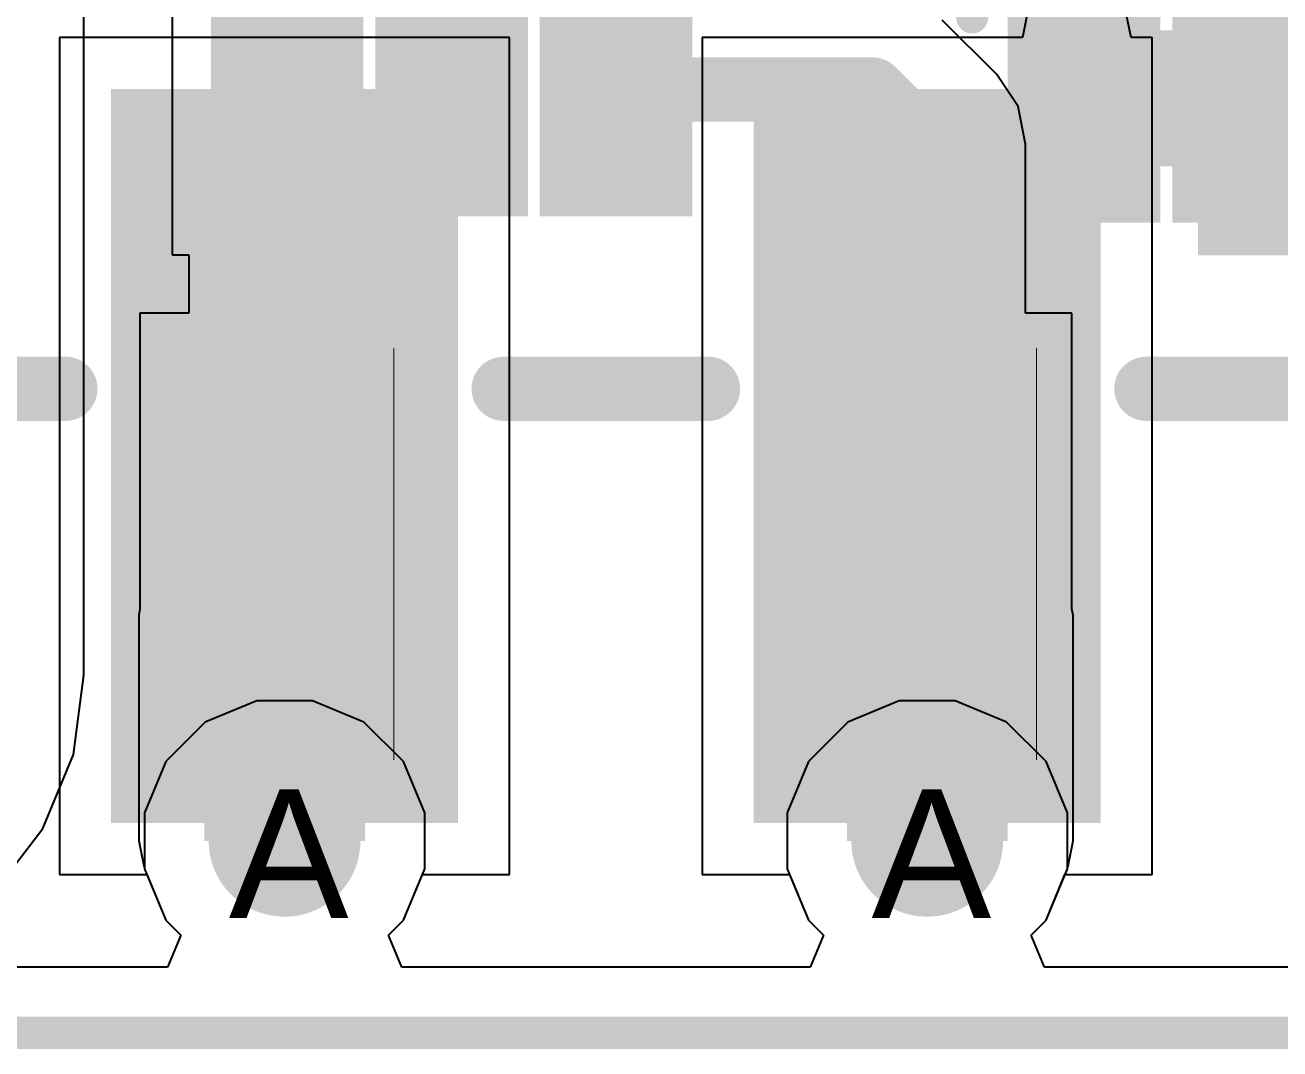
# Model space of a CAD drawing. Header units: inches. Extents: x 0 to 5271, y 0 to 5417.
# Drawn here: x 74.641 to 79.601, y -0.064 to 3.984 of the extents above; entities that cross this region are included whole.
import ezdxf

# ---------------------------------------------------------------- set-up
doc = ezdxf.new("R2010")
doc.units = ezdxf.units.IN
for name, color, linetype in [('Board_Outline', 216, 'Continuous'), ('Bottom Layer', 5, 'Continuous'), ('Bottom Overlay', 54, 'Continuous'), ('Bottom Paste', 16, 'Continuous'), ('Bottom Solder', 6, 'Continuous'), ('Drill Drawing', 1, 'Continuous'), ('L2_GND1', 16, 'Continuous'), ('L3_SIG1', 76, 'Continuous'), ('L4_PWR', 90, 'Continuous'), ('L5_GND2', 156, 'Continuous'), ('L6_SIG2', 130, 'Continuous'), ('L7_GND3', 216, 'Continuous'), ('Top Layer', 1, 'Continuous'), ('Top Overlay', 2, 'Continuous'), ('Top Paste', 8, 'Continuous'), ('Top Solder', 216, 'Continuous'), ('Via Holes', 16, 'Continuous')]:
    doc.layers.add(name, color=color, linetype=linetype)
doc.styles.add('Arial', font='', dxfattribs={"height": 0.2})
doc.styles.get('Arial').set_extended_font_data('Arial')

# ---------------------------------------------------------------- blocks, each defined once
blk = doc.blocks.new('R___0402_B_163')
at = {"layer": 'Bottom Layer'}
for points in [[(-0.2413, 0.3175), (-0.2413, -0.3175), (-0.6985, -0.3175), (-0.6985, 0.3175)], [(0.6985, 0.3175), (0.6985, -0.3175), (0.2413, -0.3175), (0.2413, 0.3175)]]:
    blk.add_hatch(color=5, dxfattribs=at).paths.add_polyline_path(points)
at = {"layer": 'Bottom Paste'}
for points in [[(-0.2413, 0.3175), (-0.2413, -0.3175), (-0.6985, -0.3175), (-0.6985, 0.3175)], [(0.6985, 0.3175), (0.6985, -0.3175), (0.2413, -0.3175), (0.2413, 0.3175)]]:
    blk.add_hatch(color=16, dxfattribs=at).paths.add_polyline_path(points)
at = {"layer": 'Bottom Solder'}
for points in [[(-0.1863, 0.3725), (-0.1863, -0.3725), (-0.7535, -0.3725), (-0.7535, 0.3725)], [(0.7535, 0.3725), (0.7535, -0.3725), (0.1863, -0.3725), (0.1863, 0.3725)]]:
    blk.add_hatch(color=6, dxfattribs=at).paths.add_polyline_path(points)
at = {"layer": 'Bottom Overlay'}
for points in [[(0.7874, 0.4064, 0.127, 0.127, 0), (-0.7874, 0.4064, 0.127, 0.127, 0)], [(-0.7874, -0.4064, 0.127, 0.127, 0), (-0.7874, 0.4064, 0.127, 0.127, 0)], [(0.7874, -0.4064, 0.127, 0.127, 0), (0.7874, 0.4064, 0.127, 0.127, 0)], [(0.8128, 0.4318, 0.00323, 0.00323, 0), (-0.8128, 0.4318, 0.00323, 0.00323, 0)], [(0.7874, -0.4064, 0.127, 0.127, 0), (-0.7874, -0.4064, 0.127, 0.127, 0)]]:
    blk.add_lwpolyline(points, format="xyseb", dxfattribs=at)
for points in [[(-0.8192, 0.4064, 0.0635, 0.0635, 1), (-0.7557, 0.4064, 0.0635, 0.0635, 1)], [(-0.8192, 0.4064, 0.0635, 0.0635, 1), (-0.7557, 0.4064, 0.0635, 0.0635, 1)], [(0.7556, 0.4064, 0.0635, 0.0635, 1), (0.8191, 0.4064, 0.0635, 0.0635, 1)], [(0.7556, 0.4064, 0.0635, 0.0635, 1), (0.8191, 0.4064, 0.0635, 0.0635, 1)], [(-0.8136, 0.4318, 0.00161, 0.00161, 1), (-0.812, 0.4318, 0.00161, 0.00161, 1)], [(0.812, 0.4318, 0.00161, 0.00161, 1), (0.8136, 0.4318, 0.00161, 0.00161, 1)], [(-0.8192, -0.4064, 0.0635, 0.0635, 1), (-0.7557, -0.4064, 0.0635, 0.0635, 1)], [(-0.8192, -0.4064, 0.0635, 0.0635, 1), (-0.7557, -0.4064, 0.0635, 0.0635, 1)], [(0.7556, -0.4064, 0.0635, 0.0635, 1), (0.8191, -0.4064, 0.0635, 0.0635, 1)], [(0.7556, -0.4064, 0.0635, 0.0635, 1), (0.8191, -0.4064, 0.0635, 0.0635, 1)]]:
    blk.add_lwpolyline(points, format="xyseb", close=True, dxfattribs=at)
blk = doc.blocks.new('R___0402_B_164')
at = {"layer": 'Bottom Layer'}
for points in [[(-0.2413, 0.3175), (-0.2413, -0.3175), (-0.6985, -0.3175), (-0.6985, 0.3175)], [(0.6985, 0.3175), (0.6985, -0.3175), (0.2413, -0.3175), (0.2413, 0.3175)]]:
    blk.add_hatch(color=5, dxfattribs=at).paths.add_polyline_path(points)
at = {"layer": 'Bottom Paste'}
for points in [[(-0.2413, 0.3175), (-0.2413, -0.3175), (-0.6985, -0.3175), (-0.6985, 0.3175)], [(0.6985, 0.3175), (0.6985, -0.3175), (0.2413, -0.3175), (0.2413, 0.3175)]]:
    blk.add_hatch(color=16, dxfattribs=at).paths.add_polyline_path(points)
at = {"layer": 'Bottom Solder'}
for points in [[(-0.1863, 0.3725), (-0.1863, -0.3725), (-0.7535, -0.3725), (-0.7535, 0.3725)], [(0.7535, 0.3725), (0.7535, -0.3725), (0.1863, -0.3725), (0.1863, 0.3725)]]:
    blk.add_hatch(color=6, dxfattribs=at).paths.add_polyline_path(points)
at = {"layer": 'Bottom Overlay'}
for points in [[(0.7874, 0.4064, 0.127, 0.127, 0), (-0.7874, 0.4064, 0.127, 0.127, 0)], [(-0.7874, -0.4064, 0.127, 0.127, 0), (-0.7874, 0.4064, 0.127, 0.127, 0)], [(0.7874, -0.4064, 0.127, 0.127, 0), (0.7874, 0.4064, 0.127, 0.127, 0)], [(0.8128, 0.4318, 0.00323, 0.00323, 0), (-0.8128, 0.4318, 0.00323, 0.00323, 0)], [(0.7874, -0.4064, 0.127, 0.127, 0), (-0.7874, -0.4064, 0.127, 0.127, 0)]]:
    blk.add_lwpolyline(points, format="xyseb", dxfattribs=at)
for points in [[(-0.8192, 0.4064, 0.0635, 0.0635, 1), (-0.7557, 0.4064, 0.0635, 0.0635, 1)], [(-0.8192, 0.4064, 0.0635, 0.0635, 1), (-0.7557, 0.4064, 0.0635, 0.0635, 1)], [(0.7556, 0.4064, 0.0635, 0.0635, 1), (0.8191, 0.4064, 0.0635, 0.0635, 1)], [(0.7556, 0.4064, 0.0635, 0.0635, 1), (0.8191, 0.4064, 0.0635, 0.0635, 1)], [(-0.8136, 0.4318, 0.00161, 0.00161, 1), (-0.812, 0.4318, 0.00161, 0.00161, 1)], [(0.812, 0.4318, 0.00161, 0.00161, 1), (0.8136, 0.4318, 0.00161, 0.00161, 1)], [(-0.8192, -0.4064, 0.0635, 0.0635, 1), (-0.7557, -0.4064, 0.0635, 0.0635, 1)], [(-0.8192, -0.4064, 0.0635, 0.0635, 1), (-0.7557, -0.4064, 0.0635, 0.0635, 1)], [(0.7556, -0.4064, 0.0635, 0.0635, 1), (0.8191, -0.4064, 0.0635, 0.0635, 1)], [(0.7556, -0.4064, 0.0635, 0.0635, 1), (0.8191, -0.4064, 0.0635, 0.0635, 1)]]:
    blk.add_lwpolyline(points, format="xyseb", close=True, dxfattribs=at)
blk = doc.blocks.new('PZ254_2_10_S_169')
at = {"layer": 'Top Layer'}
for points in [[(3.175, 4.2), (4.445, 4.2), (4.445, 1.4), (3.175, 1.4)], [(5.715, 4.2), (6.985, 4.2), (6.985, 1.4), (5.715, 1.4)]]:
    blk.add_hatch(color=1, dxfattribs=at).paths.add_polyline_path(points)
at = {"layer": 'Top Paste'}
for points in [[(3.175, 4.2), (4.445, 4.2), (4.445, 1.4), (3.175, 1.4)], [(5.715, 4.2), (6.985, 4.2), (6.985, 1.4), (5.715, 1.4)]]:
    blk.add_hatch(color=8, dxfattribs=at).paths.add_polyline_path(points)
at = {"layer": 'Top Solder'}
for points in [[(3.1242, 4.2508), (4.4958, 4.2508), (4.4958, 1.3492), (3.1242, 1.3492)], [(5.6642, 4.2508), (7.0358, 4.2508), (7.0358, 1.3492), (5.6642, 1.3492)]]:
    blk.add_hatch(color=216, dxfattribs=at).paths.add_polyline_path(points)
at = {"layer": 'Top Overlay'}
for points in [[(2.9439, 2.5341, 0.254, 0.254, 0), (2.1361, 2.5341, 0.254, 0.254, 0)], [(5.4839, 2.5341, 0.254, 0.254, 0), (4.6761, 2.5341, 0.254, 0.254, 0)], [(8.0239, 2.5341, 0.254, 0.254, 0), (7.2161, 2.5341, 0.254, 0.254, 0)]]:
    blk.add_lwpolyline(points, format="xyseb", dxfattribs=at)
for points in [[(2.8804, 2.5341, 0.127, 0.127, 1), (3.0074, 2.5341, 0.127, 0.127, 1)], [(4.6126, 2.5341, 0.127, 0.127, 1), (4.7396, 2.5341, 0.127, 0.127, 1)], [(5.4204, 2.5341, 0.127, 0.127, 1), (5.5474, 2.5341, 0.127, 0.127, 1)], [(7.1526, 2.5341, 0.127, 0.127, 1), (7.2796, 2.5341, 0.127, 0.127, 1)]]:
    blk.add_lwpolyline(points, format="xyseb", close=True, dxfattribs=at)
blk = doc.blocks.new('SOT_363_B_170')
at = {"layer": 'Bottom Layer'}
for points in [[(-1.37, 0.45), (-1.37, 0.85), (-0.57, 0.85), (-0.57, 0.45)], [(0.57, 0.45), (0.57, 0.85), (1.37, 0.85), (1.37, 0.45)], [(-1.37, -0.2), (-1.37, 0.2), (-0.57, 0.2), (-0.57, -0.2)], [(0.57, -0.2), (0.57, 0.2), (1.37, 0.2), (1.37, -0.2)], [(-1.37, -0.85), (-1.37, -0.45), (-0.57, -0.45), (-0.57, -0.85)], [(0.57, -0.85), (0.57, -0.45), (1.37, -0.45), (1.37, -0.85)]]:
    blk.add_hatch(color=5, dxfattribs=at).paths.add_polyline_path(points)
at = {"layer": 'Bottom Paste'}
for points in [[(-1.37, 0.45), (-1.37, 0.85), (-0.57, 0.85), (-0.57, 0.45)], [(0.57, 0.45), (0.57, 0.85), (1.37, 0.85), (1.37, 0.45)], [(-1.37, -0.2), (-1.37, 0.2), (-0.57, 0.2), (-0.57, -0.2)], [(0.57, -0.2), (0.57, 0.2), (1.37, 0.2), (1.37, -0.2)], [(-1.37, -0.85), (-1.37, -0.45), (-0.57, -0.45), (-0.57, -0.85)], [(0.57, -0.85), (0.57, -0.45), (1.37, -0.45), (1.37, -0.85)]]:
    blk.add_hatch(color=16, dxfattribs=at).paths.add_polyline_path(points)
at = {"layer": 'Bottom Solder'}
for points in [[(-1.4716, 0.3484), (-1.4716, 0.9516), (-0.4684, 0.9516), (-0.4684, 0.3484)], [(0.4684, 0.3484), (0.4684, 0.9516), (1.4716, 0.9516), (1.4716, 0.3484)], [(-1.4716, -0.3016), (-1.4716, 0.3016), (-0.4684, 0.3016), (-0.4684, -0.3016)], [(0.4684, -0.3016), (0.4684, 0.3016), (1.4716, 0.3016), (1.4716, -0.3016)], [(-1.4716, -0.9516), (-1.4716, -0.3484), (-0.4684, -0.3484), (-0.4684, -0.9516)], [(0.4684, -0.9516), (0.4684, -0.3484), (1.4716, -0.3484), (1.4716, -0.9516)]]:
    blk.add_hatch(color=6, dxfattribs=at).paths.add_polyline_path(points)
at = {"layer": 'Bottom Overlay'}
for points in [[(0.508, 1.0922, 0.127, 0.127, 0), (-0.6604, 1.0922, 0.127, 0.127, 0)], [(-1.651, -0.7874, 0.1, 0.1, 0), (-1.651, -0.5334, 0.1, 0.1, 0)], [(-1.524, -0.6604, 0.1, 0.1, 0), (-1.651, -0.5334, 0.1, 0.1, 0)], [(-1.651, -0.7874, 0.1, 0.1, 0), (-1.524, -0.6604, 0.1, 0.1, 0)], [(0.508, -1.0922, 0.127, 0.127, 0), (-0.6604, -1.0922, 0.127, 0.127, 0)]]:
    blk.add_lwpolyline(points, format="xyseb", dxfattribs=at)
for points in [[(-0.6922, 1.0922, 0.0635, 0.0635, 1), (-0.6287, 1.0922, 0.0635, 0.0635, 1)], [(0.4762, 1.0922, 0.0635, 0.0635, 1), (0.5397, 1.0922, 0.0635, 0.0635, 1)], [(-1.676, -0.5334, 0.05, 0.05, 1), (-1.626, -0.5334, 0.05, 0.05, 1)], [(-1.676, -0.5334, 0.05, 0.05, 1), (-1.626, -0.5334, 0.05, 0.05, 1)], [(-1.549, -0.6604, 0.05, 0.05, 1), (-1.499, -0.6604, 0.05, 0.05, 1)], [(-1.549, -0.6604, 0.05, 0.05, 1), (-1.499, -0.6604, 0.05, 0.05, 1)], [(-1.676, -0.7874, 0.05, 0.05, 1), (-1.626, -0.7874, 0.05, 0.05, 1)], [(-1.676, -0.7874, 0.05, 0.05, 1), (-1.626, -0.7874, 0.05, 0.05, 1)], [(-0.6922, -1.0922, 0.0635, 0.0635, 1), (-0.6287, -1.0922, 0.0635, 0.0635, 1)], [(0.4762, -1.0922, 0.0635, 0.0635, 1), (0.5397, -1.0922, 0.0635, 0.0635, 1)]]:
    blk.add_lwpolyline(points, format="xyseb", close=True, dxfattribs=at)
blk = doc.blocks.new('SOT_363_B_375')
at = {"layer": 'Bottom Layer'}
for points in [[(-1.37, 0.45), (-1.37, 0.85), (-0.57, 0.85), (-0.57, 0.45)], [(0.57, 0.45), (0.57, 0.85), (1.37, 0.85), (1.37, 0.45)], [(-1.37, -0.2), (-1.37, 0.2), (-0.57, 0.2), (-0.57, -0.2)], [(0.57, -0.2), (0.57, 0.2), (1.37, 0.2), (1.37, -0.2)], [(-1.37, -0.85), (-1.37, -0.45), (-0.57, -0.45), (-0.57, -0.85)], [(0.57, -0.85), (0.57, -0.45), (1.37, -0.45), (1.37, -0.85)]]:
    blk.add_hatch(color=5, dxfattribs=at).paths.add_polyline_path(points)
at = {"layer": 'Bottom Paste'}
for points in [[(-1.37, 0.45), (-1.37, 0.85), (-0.57, 0.85), (-0.57, 0.45)], [(0.57, 0.45), (0.57, 0.85), (1.37, 0.85), (1.37, 0.45)], [(-1.37, -0.2), (-1.37, 0.2), (-0.57, 0.2), (-0.57, -0.2)], [(0.57, -0.2), (0.57, 0.2), (1.37, 0.2), (1.37, -0.2)], [(-1.37, -0.85), (-1.37, -0.45), (-0.57, -0.45), (-0.57, -0.85)], [(0.57, -0.85), (0.57, -0.45), (1.37, -0.45), (1.37, -0.85)]]:
    blk.add_hatch(color=16, dxfattribs=at).paths.add_polyline_path(points)
at = {"layer": 'Bottom Solder'}
for points in [[(-1.4716, 0.3484), (-1.4716, 0.9516), (-0.4684, 0.9516), (-0.4684, 0.3484)], [(0.4684, 0.3484), (0.4684, 0.9516), (1.4716, 0.9516), (1.4716, 0.3484)], [(-1.4716, -0.3016), (-1.4716, 0.3016), (-0.4684, 0.3016), (-0.4684, -0.3016)], [(0.4684, -0.3016), (0.4684, 0.3016), (1.4716, 0.3016), (1.4716, -0.3016)], [(-1.4716, -0.9516), (-1.4716, -0.3484), (-0.4684, -0.3484), (-0.4684, -0.9516)], [(0.4684, -0.9516), (0.4684, -0.3484), (1.4716, -0.3484), (1.4716, -0.9516)]]:
    blk.add_hatch(color=6, dxfattribs=at).paths.add_polyline_path(points)
at = {"layer": 'Bottom Overlay'}
for points in [[(-0.6604, 1.0922, 0.127, 0.127, 0), (0.508, 1.0922, 0.127, 0.127, 0)], [(-1.651, -0.5334, 0.1, 0.1, 0), (-1.651, -0.7874, 0.1, 0.1, 0)], [(-1.651, -0.5334, 0.1, 0.1, 0), (-1.524, -0.6604, 0.1, 0.1, 0)], [(-1.524, -0.6604, 0.1, 0.1, 0), (-1.651, -0.7874, 0.1, 0.1, 0)], [(-0.6604, -1.0922, 0.127, 0.127, 0), (0.508, -1.0922, 0.127, 0.127, 0)]]:
    blk.add_lwpolyline(points, format="xyseb", dxfattribs=at)
for points in [[(-0.6922, 1.0922, 0.0635, 0.0635, 1), (-0.6287, 1.0922, 0.0635, 0.0635, 1)], [(0.4762, 1.0922, 0.0635, 0.0635, 1), (0.5397, 1.0922, 0.0635, 0.0635, 1)], [(-1.676, -0.5334, 0.05, 0.05, 1), (-1.626, -0.5334, 0.05, 0.05, 1)], [(-1.676, -0.5334, 0.05, 0.05, 1), (-1.626, -0.5334, 0.05, 0.05, 1)], [(-1.549, -0.6604, 0.05, 0.05, 1), (-1.499, -0.6604, 0.05, 0.05, 1)], [(-1.549, -0.6604, 0.05, 0.05, 1), (-1.499, -0.6604, 0.05, 0.05, 1)], [(-1.676, -0.7874, 0.05, 0.05, 1), (-1.626, -0.7874, 0.05, 0.05, 1)], [(-1.676, -0.7874, 0.05, 0.05, 1), (-1.626, -0.7874, 0.05, 0.05, 1)], [(-0.6922, -1.0922, 0.0635, 0.0635, 1), (-0.6287, -1.0922, 0.0635, 0.0635, 1)], [(0.4762, -1.0922, 0.0635, 0.0635, 1), (0.5397, -1.0922, 0.0635, 0.0635, 1)]]:
    blk.add_lwpolyline(points, format="xyseb", close=True, dxfattribs=at)

msp = doc.modelspace()

# ---------------------------------------------------------------- hatches: boundary and pattern name
at = {"layer": 'Bottom Layer'}
for points in [[(79.2766, 3.0734), (79.6766, 3.0734), (79.6766, 4.1044), (79.2766, 4.1044)], [(78.6266, 3.4247), (80.3266, 3.4247), (80.3266, 3.9635), (78.6266, 3.9635)], [(75.3491, 0.759), (75.9841, 0.759), (75.9841, 1.651), (75.3491, 1.651)], [(77.8891, 0.759), (78.5241, 0.759), (78.5241, 1.651), (77.8891, 1.651)]]:
    msp.add_hatch(color=5, dxfattribs=at).paths.add_polyline_path(points)
h = msp.add_hatch(color=5, dxfattribs=at)
edge = h.paths.add_edge_path()
edge.add_arc((75.6666, 0.759), 0.3, 0, 360)
h = msp.add_hatch(color=5, dxfattribs=at)
edge = h.paths.add_edge_path()
edge.add_arc((78.2066, 0.759), 0.3, 0, 360)
at = {"layer": 'L2_GND1'}
h = msp.add_hatch(color=16, dxfattribs=at)
edge = h.paths.add_edge_path()
edge.add_arc((75.6666, 0.759), 0.3, 0, 360)
h = msp.add_hatch(color=16, dxfattribs=at)
edge = h.paths.add_edge_path()
edge.add_arc((78.2066, 0.759), 0.3, 0, 360)
at = {"layer": 'L3_SIG1'}
h = msp.add_hatch(color=76, dxfattribs=at)
edge = h.paths.add_edge_path()
edge.add_arc((75.6666, 0.759), 0.3, 0, 360)
h = msp.add_hatch(color=76, dxfattribs=at)
edge = h.paths.add_edge_path()
edge.add_arc((78.2066, 0.759), 0.3, 0, 360)
at = {"layer": 'L4_PWR'}
h = msp.add_hatch(color=90, dxfattribs=at)
edge = h.paths.add_edge_path()
edge.add_arc((75.6666, 0.759), 0.3, 0, 360)
h = msp.add_hatch(color=90, dxfattribs=at)
edge = h.paths.add_edge_path()
edge.add_arc((78.2066, 0.759), 0.3, 0, 360)
at = {"layer": 'L5_GND2'}
h = msp.add_hatch(color=156, dxfattribs=at)
edge = h.paths.add_edge_path()
edge.add_arc((75.6666, 0.759), 0.3, 0, 360)
h = msp.add_hatch(color=156, dxfattribs=at)
edge = h.paths.add_edge_path()
edge.add_arc((78.2066, 0.759), 0.3, 0, 360)
at = {"layer": 'L6_SIG2'}
h = msp.add_hatch(color=130, dxfattribs=at)
edge = h.paths.add_edge_path()
edge.add_arc((75.6666, 0.759), 0.3, 0, 360)
h = msp.add_hatch(color=130, dxfattribs=at)
edge = h.paths.add_edge_path()
edge.add_arc((78.2066, 0.759), 0.3, 0, 360)
at = {"layer": 'L7_GND3'}
h = msp.add_hatch(color=216, dxfattribs=at)
edge = h.paths.add_edge_path()
edge.add_arc((75.6666, 0.759), 0.3, 0, 360)
h = msp.add_hatch(color=216, dxfattribs=at)
edge = h.paths.add_edge_path()
edge.add_arc((78.2066, 0.759), 0.3, 0, 360)
at = {"layer": 'Top Layer'}
h = msp.add_hatch(color=1, dxfattribs=at)
edge = h.paths.add_edge_path()
edge.add_arc((75.6666, 0.759), 0.3, 0, 360)
h = msp.add_hatch(color=1, dxfattribs=at)
edge = h.paths.add_edge_path()
edge.add_arc((78.2066, 0.759), 0.3, 0, 360)
at = {"layer": 'Via Holes'}
h = msp.add_hatch(color=7, dxfattribs=at)
edge = h.paths.add_edge_path()
edge.add_arc((75.6666, 0.759), 0.15, 0, 360)
h = msp.add_hatch(color=7, dxfattribs=at)
edge = h.paths.add_edge_path()
edge.add_arc((78.2066, 0.759), 0.15, 0, 360)

# ---------------------------------------------------------------- linework, layer by layer
at = {"layer": 'Board_Outline'}
msp.add_lwpolyline([(0, 0, 0.127, 0.127, 0), (150, 0, 0.127, 0.127, 0)], format="xyseb", dxfattribs=at)
at = {"layer": 'Bottom Layer'}
for p, q in [((74.8727, 1.4138), (74.8727, 10.7793)), ((75.223, 4.383), (75.223, 3.075)), ((78.4813, 3.7878), (78.2654, 4.0037)), ((78.5655, 3.6617), (78.4813, 3.7878)), ((78.5951, 3.5131), (78.5655, 3.6617)), ((78.5951, 2.8448), (78.5951, 3.5131)), ((75.223, 3.075), (75.2885, 3.075)), ((75.2885, 3.075), (75.2885, 2.8448)), ((75.2885, 2.8448), (75.0951, 2.8448)), ((75.0951, 2.8448), (75.0951, 1.676)), ((78.7781, 2.8448), (78.5951, 2.8448)), ((78.7781, 1.676), (78.7781, 2.8448)), ((75.0951, 1.676), (75.0901, 1.651)), ((75.0901, 1.651), (75.0901, 0.759)), ((78.7831, 1.651), (78.7781, 1.676)), ((78.7831, 0.759), (78.7831, 1.651)), ((74.8318, 1.1), (74.8732, 1.4138)), ((74.8732, 1.4138), (74.8727, 1.4138)), ((74.7107, 0.8076), (74.8318, 1.1)), ((74.5181, 0.5565), (74.7107, 0.8076)), ((75.0901, 0.759), (75.1098, 0.6599)), ((78.7634, 0.6599), (78.7831, 0.759)), ((75.1098, 0.6599), (75.1126, 0.6558)), ((75.1126, 0.6558), (75.1126, 0.6488)), ((75.1126, 0.6488), (75.1969, 0.4452)), ((78.6763, 0.4452), (78.7606, 0.6488)), ((78.7606, 0.6558), (78.7634, 0.6599)), ((78.7606, 0.6488), (78.7606, 0.6558)), ((75.1969, 0.4452), (75.2562, 0.386)), ((78.617, 0.386), (78.6763, 0.4452)), ((75.2562, 0.386), (75.2036, 0.259)), ((78.6696, 0.259), (78.617, 0.386)), ((75.2036, 0.259), (74.319, 0.259)), ((80.3105, 0.259), (78.6696, 0.259))]:
    msp.add_line(p, q, dxfattribs=at)
for points in [[(75.6625, 3.7435, 0.254, 0.254, 0), (75.6625, 4.7767, 0.254, 0.254, 0)], [(76.9915, 3.7435, 0.254, 0.254, 0), (76.9915, 4.7767, 0.254, 0.254, 0)], [(75.6718, 3.7342, 0.254, 0.254, 0), (75.677, 3.729, 0.254, 0.254, 0)], [(75.677, 2.3639, 0.254, 0.254, 0), (75.677, 3.729, 0.254, 0.254, 0)], [(76.977, 3.729, 0.254, 0.254, 0), (77.9907, 3.729, 0.254, 0.254, 0)], [(77.9907, 3.729, 0.254, 0.254, 0), (78.2066, 3.5131, 0.254, 0.254, 0)], [(78.2066, 2.3622, 0.254, 0.254, 0), (78.2066, 3.5131, 0.254, 0.254, 0)]]:
    msp.add_lwpolyline(points, format="xyseb", dxfattribs=at)
for points in [[(75.599, 3.7435, 0.127, 0.127, 1), (75.726, 3.7435, 0.127, 0.127, 1)], [(76.928, 3.7435, 0.127, 0.127, 1), (77.055, 3.7435, 0.127, 0.127, 1)], [(75.6083, 3.7342, 0.127, 0.127, 1), (75.7353, 3.7342, 0.127, 0.127, 1)], [(75.6135, 3.729, 0.127, 0.127, 1), (75.7405, 3.729, 0.127, 0.127, 1)], [(75.6135, 3.729, 0.127, 0.127, 1), (75.7405, 3.729, 0.127, 0.127, 1)], [(76.9135, 3.729, 0.127, 0.127, 1), (77.0405, 3.729, 0.127, 0.127, 1)], [(77.9272, 3.729, 0.127, 0.127, 1), (78.0542, 3.729, 0.127, 0.127, 1)], [(77.9272, 3.729, 0.127, 0.127, 1), (78.0542, 3.729, 0.127, 0.127, 1)], [(78.1431, 3.5131, 0.127, 0.127, 1), (78.2701, 3.5131, 0.127, 0.127, 1)], [(78.1431, 3.5131, 0.127, 0.127, 1), (78.2701, 3.5131, 0.127, 0.127, 1)], [(75.6135, 2.3639, 0.127, 0.127, 1), (75.7405, 2.3639, 0.127, 0.127, 1)], [(78.1431, 2.3622, 0.127, 0.127, 1), (78.2701, 2.3622, 0.127, 0.127, 1)]]:
    msp.add_lwpolyline(points, format="xyseb", close=True, dxfattribs=at)
at = {"layer": 'L2_GND1'}
for p, q in [((75.5564, 1.313), (75.3528, 1.2287)), ((75.7768, 1.313), (75.5564, 1.313)), ((75.9804, 1.2287), (75.7768, 1.313)), ((78.0964, 1.313), (77.8928, 1.2287)), ((78.3168, 1.313), (78.0964, 1.313)), ((78.5204, 1.2287), (78.3168, 1.313)), ((75.3528, 1.2287), (75.1969, 1.0728)), ((76.1363, 1.0728), (75.9804, 1.2287)), ((77.8928, 1.2287), (77.7369, 1.0728)), ((78.6763, 1.0728), (78.5204, 1.2287)), ((75.1969, 1.0728), (75.1126, 0.8692)), ((76.2206, 0.8692), (76.1363, 1.0728)), ((77.7369, 1.0728), (77.6526, 0.8692)), ((78.7606, 0.8692), (78.6763, 1.0728)), ((75.1126, 0.8692), (75.1126, 0.6488)), ((76.2206, 0.6488), (76.2206, 0.8692)), ((77.6526, 0.8692), (77.6526, 0.6488)), ((78.7606, 0.6488), (78.7606, 0.8692)), ((75.1126, 0.6488), (75.1969, 0.4452)), ((76.1363, 0.4452), (76.2206, 0.6488)), ((77.6526, 0.6488), (77.7369, 0.4452)), ((78.6763, 0.4452), (78.7606, 0.6488)), ((75.1969, 0.4452), (75.2562, 0.386)), ((76.077, 0.386), (76.1363, 0.4452)), ((77.7369, 0.4452), (77.7962, 0.386)), ((78.617, 0.386), (78.6763, 0.4452)), ((75.2562, 0.386), (75.2036, 0.259)), ((76.1296, 0.259), (76.077, 0.386)), ((77.7962, 0.386), (77.7436, 0.259)), ((78.6696, 0.259), (78.617, 0.386)), ((75.2036, 0.259), (73.5896, 0.259)), ((77.7436, 0.259), (76.1296, 0.259)), ((80.3105, 0.259), (78.6696, 0.259))]:
    msp.add_line(p, q, dxfattribs=at)
at = {"layer": 'L3_SIG1'}
for p, q in [((75.5564, 1.313), (75.3528, 1.2287)), ((75.7768, 1.313), (75.5564, 1.313)), ((75.9804, 1.2287), (75.7768, 1.313)), ((78.0964, 1.313), (77.8928, 1.2287)), ((78.3168, 1.313), (78.0964, 1.313)), ((78.5204, 1.2287), (78.3168, 1.313)), ((75.3528, 1.2287), (75.1969, 1.0728)), ((76.1363, 1.0728), (75.9804, 1.2287)), ((77.8928, 1.2287), (77.7369, 1.0728)), ((78.6763, 1.0728), (78.5204, 1.2287)), ((75.1969, 1.0728), (75.1126, 0.8692)), ((76.2206, 0.8692), (76.1363, 1.0728)), ((77.7369, 1.0728), (77.6526, 0.8692)), ((78.7606, 0.8692), (78.6763, 1.0728)), ((75.1126, 0.8692), (75.1126, 0.6488)), ((76.2206, 0.6488), (76.2206, 0.8692)), ((77.6526, 0.8692), (77.6526, 0.6488)), ((78.7606, 0.6488), (78.7606, 0.8692)), ((75.1126, 0.6488), (75.1969, 0.4452)), ((76.1363, 0.4452), (76.2206, 0.6488)), ((77.6526, 0.6488), (77.7369, 0.4452)), ((78.6763, 0.4452), (78.7606, 0.6488)), ((75.1969, 0.4452), (75.2562, 0.386)), ((76.077, 0.386), (76.1363, 0.4452)), ((77.7369, 0.4452), (77.7962, 0.386)), ((78.617, 0.386), (78.6763, 0.4452)), ((75.2562, 0.386), (75.2036, 0.259)), ((76.1296, 0.259), (76.077, 0.386)), ((77.7962, 0.386), (77.7436, 0.259)), ((78.6696, 0.259), (78.617, 0.386)), ((75.2036, 0.259), (73.5896, 0.259)), ((77.7436, 0.259), (76.1296, 0.259)), ((80.3105, 0.259), (78.6696, 0.259))]:
    msp.add_line(p, q, dxfattribs=at)
at = {"layer": 'L4_PWR'}
for p, q in [((75.5564, 1.313), (75.3528, 1.2287)), ((75.7768, 1.313), (75.5564, 1.313)), ((75.9804, 1.2287), (75.7768, 1.313)), ((78.0964, 1.313), (77.8928, 1.2287)), ((78.3168, 1.313), (78.0964, 1.313)), ((78.5204, 1.2287), (78.3168, 1.313)), ((75.3528, 1.2287), (75.1969, 1.0728)), ((76.1363, 1.0728), (75.9804, 1.2287)), ((77.8928, 1.2287), (77.7369, 1.0728)), ((78.6763, 1.0728), (78.5204, 1.2287)), ((75.1969, 1.0728), (75.1126, 0.8692)), ((76.2206, 0.8692), (76.1363, 1.0728)), ((77.7369, 1.0728), (77.6526, 0.8692)), ((78.7606, 0.8692), (78.6763, 1.0728)), ((75.1126, 0.8692), (75.1126, 0.6488)), ((76.2206, 0.6488), (76.2206, 0.8692)), ((77.6526, 0.8692), (77.6526, 0.6488)), ((78.7606, 0.6488), (78.7606, 0.8692)), ((75.1126, 0.6488), (75.1969, 0.4452)), ((76.1363, 0.4452), (76.2206, 0.6488)), ((77.6526, 0.6488), (77.7369, 0.4452)), ((78.6763, 0.4452), (78.7606, 0.6488)), ((75.1969, 0.4452), (75.2562, 0.386)), ((76.077, 0.386), (76.1363, 0.4452)), ((77.7369, 0.4452), (77.7962, 0.386)), ((78.617, 0.386), (78.6763, 0.4452)), ((75.2562, 0.386), (75.2036, 0.259)), ((76.1296, 0.259), (76.077, 0.386)), ((77.7962, 0.386), (77.7436, 0.259)), ((78.6696, 0.259), (78.617, 0.386)), ((75.2036, 0.259), (71.0496, 0.259)), ((77.7436, 0.259), (76.1296, 0.259)), ((80.3105, 0.259), (78.6696, 0.259))]:
    msp.add_line(p, q, dxfattribs=at)
at = {"layer": 'L5_GND2'}
for p, q in [((75.5564, 1.313), (75.3528, 1.2287)), ((75.7768, 1.313), (75.5564, 1.313)), ((75.9804, 1.2287), (75.7768, 1.313)), ((78.0964, 1.313), (77.8928, 1.2287)), ((78.3168, 1.313), (78.0964, 1.313)), ((78.5204, 1.2287), (78.3168, 1.313)), ((75.3528, 1.2287), (75.1969, 1.0728)), ((76.1363, 1.0728), (75.9804, 1.2287)), ((77.8928, 1.2287), (77.7369, 1.0728)), ((78.6763, 1.0728), (78.5204, 1.2287)), ((75.1969, 1.0728), (75.1126, 0.8692)), ((76.2206, 0.8692), (76.1363, 1.0728)), ((77.7369, 1.0728), (77.6526, 0.8692)), ((78.7606, 0.8692), (78.6763, 1.0728)), ((75.1126, 0.8692), (75.1126, 0.6488)), ((76.2206, 0.6488), (76.2206, 0.8692)), ((77.6526, 0.8692), (77.6526, 0.6488)), ((78.7606, 0.6488), (78.7606, 0.8692)), ((75.1126, 0.6488), (75.1969, 0.4452)), ((76.1363, 0.4452), (76.2206, 0.6488)), ((77.6526, 0.6488), (77.7369, 0.4452)), ((78.6763, 0.4452), (78.7606, 0.6488)), ((75.1969, 0.4452), (75.2562, 0.386)), ((76.077, 0.386), (76.1363, 0.4452)), ((77.7369, 0.4452), (77.7962, 0.386)), ((78.617, 0.386), (78.6763, 0.4452)), ((75.2562, 0.386), (75.2036, 0.259)), ((76.1296, 0.259), (76.077, 0.386)), ((77.7962, 0.386), (77.7436, 0.259)), ((78.6696, 0.259), (78.617, 0.386)), ((75.2036, 0.259), (73.5896, 0.259)), ((77.7436, 0.259), (76.1296, 0.259)), ((80.3105, 0.259), (78.6696, 0.259))]:
    msp.add_line(p, q, dxfattribs=at)
at = {"layer": 'L6_SIG2'}
for p, q in [((75.5564, 1.313), (75.3528, 1.2287)), ((75.7768, 1.313), (75.5564, 1.313)), ((75.9804, 1.2287), (75.7768, 1.313)), ((78.0964, 1.313), (77.8928, 1.2287)), ((78.3168, 1.313), (78.0964, 1.313)), ((78.5204, 1.2287), (78.3168, 1.313)), ((75.3528, 1.2287), (75.1969, 1.0728)), ((76.1363, 1.0728), (75.9804, 1.2287)), ((77.8928, 1.2287), (77.7369, 1.0728)), ((78.6763, 1.0728), (78.5204, 1.2287)), ((75.1969, 1.0728), (75.1126, 0.8692)), ((76.2206, 0.8692), (76.1363, 1.0728)), ((77.7369, 1.0728), (77.6526, 0.8692)), ((78.7606, 0.8692), (78.6763, 1.0728)), ((75.1126, 0.8692), (75.1126, 0.6488)), ((76.2206, 0.6488), (76.2206, 0.8692)), ((77.6526, 0.8692), (77.6526, 0.6488)), ((78.7606, 0.6488), (78.7606, 0.8692)), ((75.1126, 0.6488), (75.1969, 0.4452)), ((76.1363, 0.4452), (76.2206, 0.6488)), ((77.6526, 0.6488), (77.7369, 0.4452)), ((78.6763, 0.4452), (78.7606, 0.6488)), ((75.1969, 0.4452), (75.2562, 0.386)), ((76.077, 0.386), (76.1363, 0.4452)), ((77.7369, 0.4452), (77.7962, 0.386)), ((78.617, 0.386), (78.6763, 0.4452)), ((75.2562, 0.386), (75.2036, 0.259)), ((76.1296, 0.259), (76.077, 0.386)), ((77.7962, 0.386), (77.7436, 0.259)), ((78.6696, 0.259), (78.617, 0.386)), ((75.2036, 0.259), (73.5896, 0.259)), ((77.7436, 0.259), (76.1296, 0.259)), ((80.3105, 0.259), (78.6696, 0.259))]:
    msp.add_line(p, q, dxfattribs=at)
at = {"layer": 'L7_GND3'}
for p, q in [((75.5564, 1.313), (75.3528, 1.2287)), ((75.7768, 1.313), (75.5564, 1.313)), ((75.9804, 1.2287), (75.7768, 1.313)), ((78.0964, 1.313), (77.8928, 1.2287)), ((78.3168, 1.313), (78.0964, 1.313)), ((78.5204, 1.2287), (78.3168, 1.313)), ((75.3528, 1.2287), (75.1969, 1.0728)), ((76.1363, 1.0728), (75.9804, 1.2287)), ((77.8928, 1.2287), (77.7369, 1.0728)), ((78.6763, 1.0728), (78.5204, 1.2287)), ((75.1969, 1.0728), (75.1126, 0.8692)), ((76.2206, 0.8692), (76.1363, 1.0728)), ((77.7369, 1.0728), (77.6526, 0.8692)), ((78.7606, 0.8692), (78.6763, 1.0728)), ((75.1126, 0.8692), (75.1126, 0.6488)), ((76.2206, 0.6488), (76.2206, 0.8692)), ((77.6526, 0.8692), (77.6526, 0.6488)), ((78.7606, 0.6488), (78.7606, 0.8692)), ((75.1126, 0.6488), (75.1969, 0.4452)), ((76.1363, 0.4452), (76.2206, 0.6488)), ((77.6526, 0.6488), (77.7369, 0.4452)), ((78.6763, 0.4452), (78.7606, 0.6488)), ((75.1969, 0.4452), (75.2562, 0.386)), ((76.077, 0.386), (76.1363, 0.4452)), ((77.7369, 0.4452), (77.7962, 0.386)), ((78.617, 0.386), (78.6763, 0.4452)), ((75.2562, 0.386), (75.2036, 0.259)), ((76.1296, 0.259), (76.077, 0.386)), ((77.7962, 0.386), (77.7436, 0.259)), ((78.6696, 0.259), (78.617, 0.386)), ((75.2036, 0.259), (73.5896, 0.259)), ((77.7436, 0.259), (76.1296, 0.259)), ((80.3105, 0.259), (78.6696, 0.259))]:
    msp.add_line(p, q, dxfattribs=at)
at = {"layer": 'Top Layer'}
for p, q in [((78.6083, 4.061), (78.583, 3.934)), ((79.0123, 3.934), (78.987, 4.061)), ((76.5556, 3.934), (74.7776, 3.934)), ((74.7776, 3.934), (74.7776, 0.626)), ((76.5556, 0.626), (76.5556, 3.934)), ((78.583, 3.934), (77.3176, 3.934)), ((77.3176, 3.934), (77.3176, 0.626)), ((79.0956, 3.934), (79.0123, 3.934)), ((79.0956, 0.626), (79.0956, 3.934)), ((74.7776, 0.626), (75.122, 0.626)), ((75.122, 0.626), (75.1969, 0.4452)), ((76.1363, 0.4452), (76.2112, 0.626)), ((76.2112, 0.626), (76.5556, 0.626)), ((77.3176, 0.626), (77.662, 0.626)), ((77.662, 0.626), (77.7369, 0.4452)), ((78.6763, 0.4452), (78.7512, 0.626)), ((78.7512, 0.626), (79.0956, 0.626)), ((75.1969, 0.4452), (75.2562, 0.386)), ((76.077, 0.386), (76.1363, 0.4452)), ((77.7369, 0.4452), (77.7962, 0.386)), ((78.617, 0.386), (78.6763, 0.4452)), ((75.2562, 0.386), (75.2036, 0.259)), ((76.1296, 0.259), (76.077, 0.386)), ((77.7962, 0.386), (77.7436, 0.259)), ((78.6696, 0.259), (78.617, 0.386)), ((75.2036, 0.259), (73.5896, 0.259)), ((77.7436, 0.259), (76.1296, 0.259)), ((80.3105, 0.259), (78.6696, 0.259))]:
    msp.add_line(p, q, dxfattribs=at)
for points in [[(75.6663, 0.7878, 0.508, 0.508, 0), (75.6663, 2.3088, 0.508, 0.508, 0)], [(78.2063, 0.7878, 0.508, 0.508, 0), (78.2063, 2.3088, 0.508, 0.508, 0)]]:
    msp.add_lwpolyline(points, format="xyseb", dxfattribs=at)
for points in [[(75.5393, 2.3088, 0.254, 0.254, 1), (75.7933, 2.3088, 0.254, 0.254, 1)], [(78.0793, 2.3088, 0.254, 0.254, 1), (78.3333, 2.3088, 0.254, 0.254, 1)], [(75.5393, 0.7878, 0.254, 0.254, 1), (75.7933, 0.7878, 0.254, 0.254, 1)], [(78.0793, 0.7878, 0.254, 0.254, 1), (78.3333, 0.7878, 0.254, 0.254, 1)]]:
    msp.add_lwpolyline(points, format="xyseb", close=True, dxfattribs=at)

# ---------------------------------------------------------------- block references
for name, p, rotation in [('PZ254_2_10_S_169', (82.0166, 5.08), 180), ('SOT_363_B_170', (76.327, 4.699), 270), ('SOT_363_B_375', (79.4766, 4.6744), 90), ('R___0402_B_163', (75.6666, 1.8923), 270), ('R___0402_B_164', (78.2066, 1.8923), 270)]:
    msp.add_blockref(name, p, dxfattribs=dict(rotation=rotation))

# ---------------------------------------------------------------- texts
at = {"layer": 'Drill Drawing', "style": 'Arial'}
for p in [(75.4465, 0.4543), (77.9865, 0.4543)]:
    msp.add_text('A', height=0.508, dxfattribs=at).set_placement(p)

doc.saveas('drawing.dxf')
